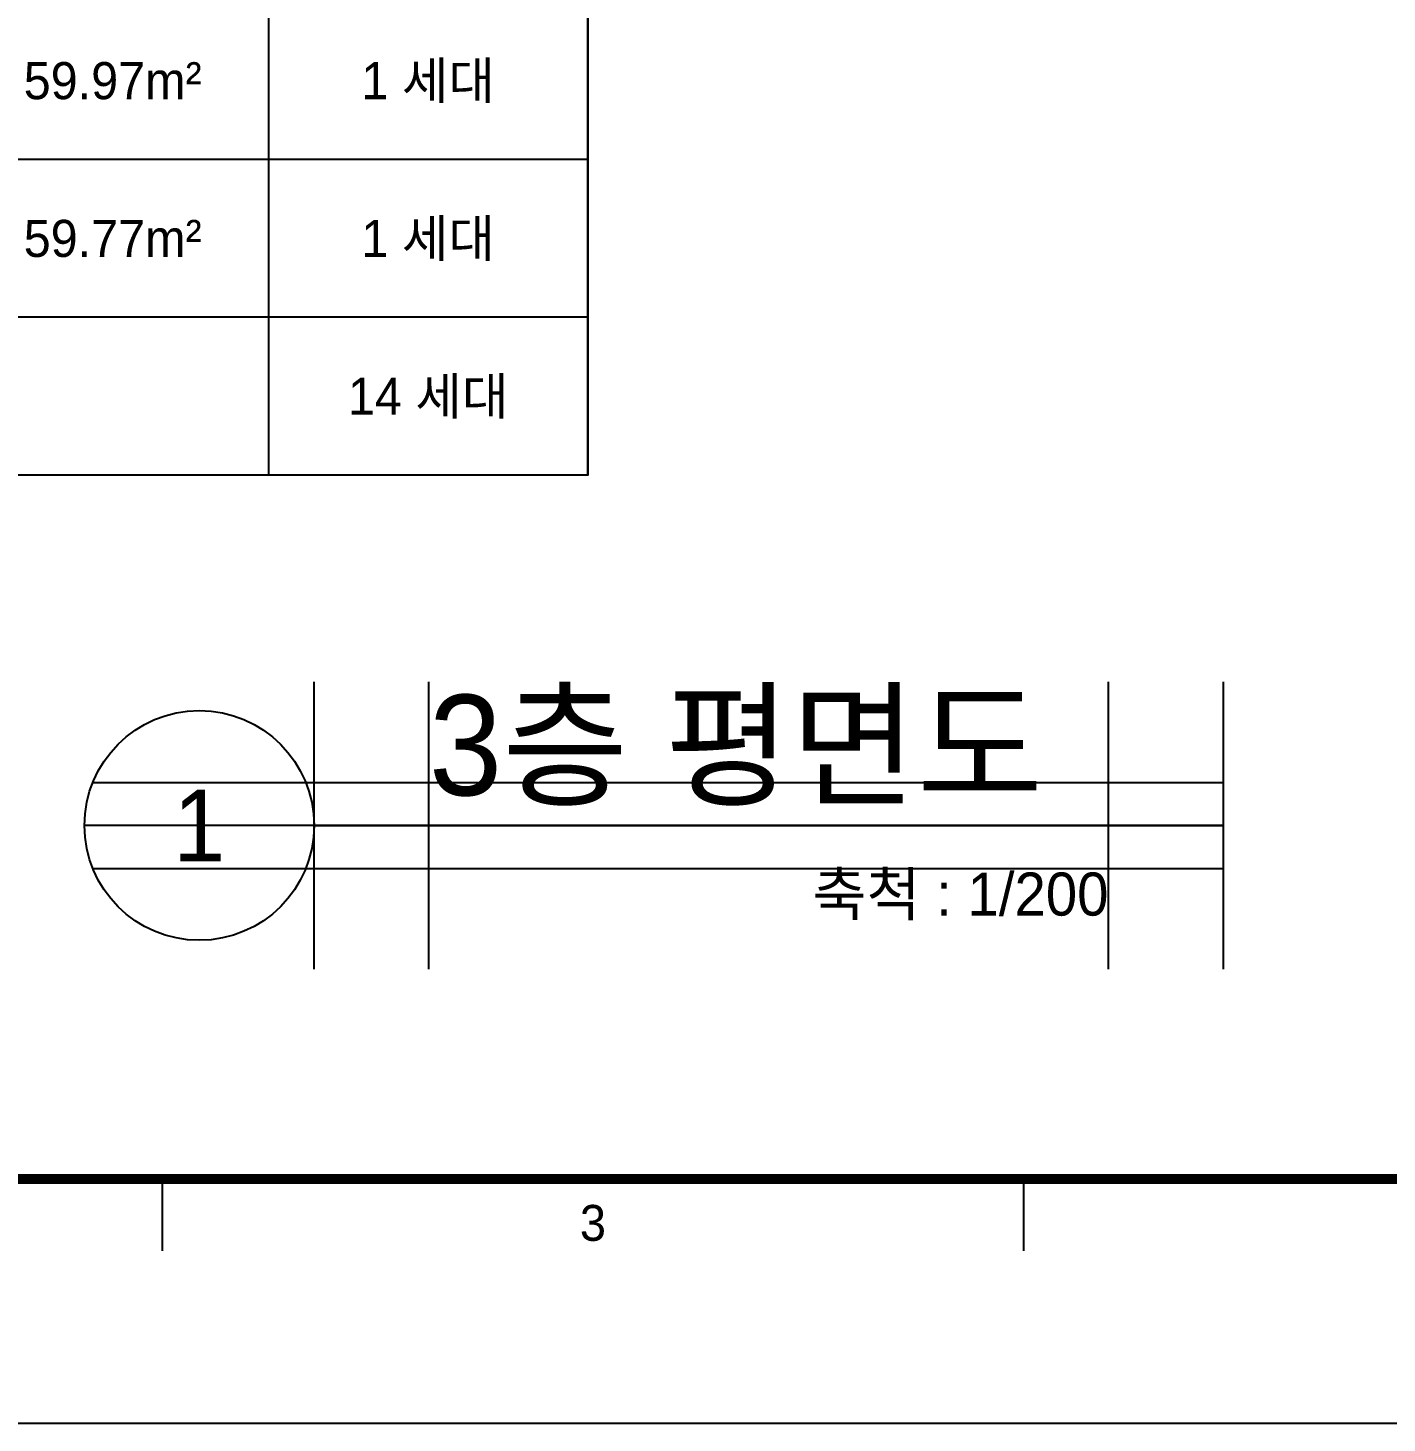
# Model space of a CAD drawing. Header units: millimetres. Extents: x 0 to 1390178, y 0 to 110113.
# Drawn here: x 737064 to 746532, y 0 to 9717 of the extents above; entities that cross this region are included whole.
import ezdxf
from ezdxf.enums import TextEntityAlignment as Align
from ezdxf.xclip import XClip

# ---------------------------------------------------------------- set-up
doc = ezdxf.new("R2010")
doc.units = ezdxf.units.MM
doc.header["$LTSCALE"] = 100
doc.header["$XCLIPFRAME"] = 0
doc.layers.get('DEFPOINTS').update_dxf_attribs({"color": 145})
for name, color, linetype in [('7', 7, 'Continuous'), ('AA-EL-PCN6', 6, 'Continuous'), ('AA-MKXM', 7, 'Continuous'), ('SYM', 7, 'Continuous'), ('TEX', 7, 'Continuous'), ('X - SHEET$0$AA-BORD-FORM', 7, 'Continuous'), ('X - SHEET$0$AA-BORD-TEXT', 3, 'Continuous')]:
    doc.layers.add(name, color=color, linetype=linetype)
doc.styles.add('HAUD01', font='Dotum.ttf')
doc.styles.get("Standard").update_dxf_attribs({"font": 'Dotum.ttf'})
doc.styles.add('X - SHEET$0$HAUD01', font='Dotum.ttf')

# ---------------------------------------------------------------- blocks, each defined once
blk = doc.blocks.new('X - SHEET$0$HAUDsheetV')
at = {"layer": 'X - SHEET$0$AA-BORD-FORM', "color": 2}
for p, q in [((661, 17), (661, 12)), ((721, 17), (721, 12))]:
    blk.add_line(p, q, dxfattribs=at)
at = {"layer": 'X - SHEET$0$AA-BORD-FORM', "color": 1}
blk.add_lwpolyline([(1, 0), (841, 0), (841, 594), (1, 594)], close=True, dxfattribs=at)
at = {"layer": 'X - SHEET$0$AA-BORD-FORM', "color": 2, "const_width": 0.682}
blk.add_lwpolyline([(21, 17), (21, 577), (821, 577), (821, 17)], close=True, dxfattribs=at)
at = {"layer": 'X - SHEET$0$AA-BORD-TEXT', "color": 7, "style": 'X - SHEET$0$HAUD01'}
blk.add_text('3', height=2.5, dxfattribs=at).set_placement((691, 13.944), align=Align.MIDDLE_CENTER)
at = {"layer": 'X - SHEET$0$AA-BORD-TEXT', "color": 3, "style": 'X - SHEET$0$HAUD01'}
for tag, p in [('PJCode', (786, 567.935)), ('작성자', (786.112, 194.824)), ('검토자', (786.112, 181.824)), ('최종검토자', (786.112, 168.824)), ('승인자', (786.112, 155.824)), ('일자', (786.832, 144.018)), ('개정번호', (812, 65.92))]:
    blk.add_attdef(tag, text='', height=3, dxfattribs=at).set_placement(p, align=Align.MIDDLE_CENTER)
at = {"layer": 'X - SHEET$0$AA-BORD-TEXT', "color": 3, "lineweight": 30, "flags": 104}
blk.add_attdef('PJTitle', text='', height=4, dxfattribs=at).set_placement((787.248, 536.622), align=Align.MIDDLE_CENTER)
blk = doc.blocks.new('X - SHEET')
at = {"xscale": 100, "yscale": 100, "zscale": 100}
blk.add_blockref('X - SHEET$0$HAUDsheetV', (-100, 0), dxfattribs=at)
blk = doc.blocks.new('A$Cd02a2fe3')
at = {"layer": '7'}
for p, q in [((-35414, -85384), (-35414, -65605)), ((-14350, -65605), (-35414, -65605)), ((-25909, -82912), (-25909, -65605)), ((-19350, -85384), (-19350, -65605)), ((-14350, -85384), (-14350, -65605)), ((-14350, -68077), (-35414, -68077)), ((-32468, -82912), (-32468, -68077)), ((-14350, -70550), (-35414, -70550)), ((-14350, -73022), (-32468, -73022)), ((-32468, -75494), (-14350, -75494)), ((-14350, -77967), (-32468, -77967)), ((-14350, -80439), (-32468, -80439)), ((-14350, -82912), (-35414, -82912)), ((-14350, -85384), (-35414, -85384))]:
    blk.add_line(p, q, dxfattribs=at)
at = {"layer": 'AA-EL-PCN6'}
for p, q in [((-35414, -65123), (-35414, -63987)), ((-35414, -63987), (-34279, -63987)), ((-34279, -63987), (-34279, -65123))]:
    blk.add_line(p, q, dxfattribs=at)
blk.add_solid([(-35414, -63987), (-34279, -63987), (-35414, -65123), (-34279, -65123)], dxfattribs=at)
at = {"layer": 'TEX', "style": 'HAUD01'}
blk.add_text('범 례', height=872, dxfattribs=at).set_placement((-33689, -64555), align=Align.MIDDLE_LEFT)
for s, p in [('구분', (-30662, -66841)), ('전용면적', (-22630, -66846)), ('세대수', (-16850, -66841)), ('청년형', (-33941, -69314)), ('25 타입', (-29189, -69314)), ('전용 20.20m²', (-22630, -69314)), ('6 세대', (-16850, -69314)), ('54 타입', (-29189, -71786)), ('전용 43.61m²', (-22630, -71786)), ('4 세대', (-16850, -71786)), ('57 타입', (-29189, -74258)), ('전용 39.67m²', (-22630, -74258)), ('1 세대', (-16850, -74258)), ('신혼형', (-33941, -76731)), ('65 타입', (-29189, -76731)), ('전용 44.46m²', (-22630, -76731)), ('1 세대', (-16850, -76731)), ('84A 타입', (-29189, -79203)), ('전용 59.97m²', (-22630, -79203)), ('1 세대', (-16850, -79203)), ('84B 타입', (-29189, -81675)), ('전용 59.77m²', (-22630, -81675)), ('1 세대', (-16850, -81675)), ('소 계', (-27382, -84148)), ('14 세대', (-16850, -84148))]:
    blk.add_text(s, height=581.3, dxfattribs=at).set_placement(p, align=Align.MIDDLE_CENTER)
blk = doc.blocks.new('X - 단위세대 확장형', base_point=(-475.4, -286.7))
at = {"layer": 'DEFPOINTS'}
blk.add_lwpolyline([(88213.6, 68689.6), (27286.2, 68689.6), (27286.2, 22495.2), (88213.6, 22495.2)], close=True, dxfattribs=at)
blk = doc.blocks.new('X - 평면도$0$A$C9949ff83')
at = {"layer": 'DEFPOINTS'}
for points in [[(0, 59400), (84000, 59400), (84000, 0), (0, 0)], [(2000, 1700), (75000, 1700), (75000, 57700), (2000, 57700)]]:
    blk.add_lwpolyline(points, close=True, dxfattribs=at)
blk = doc.blocks.new('X - 평면도', base_point=(-475.4, -286.7))
at = {"layer": 'DEFPOINTS'}
blk.add_lwpolyline([(1035286.2, 68689.6), (1096213.6, 68689.6), (1096213.6, 22495.2), (1035286.2, 22495.2)], close=True, dxfattribs=at)
blk.add_blockref('X - 평면도$0$A$C9949ff83', (1027249.9, 15892.4))

msp = doc.modelspace()

# ---------------------------------------------------------------- block references
at = {"layer": 'SYM'}
ref = msp.add_blockref('X - 단위세대 확장형', (652274.7, -16179.1), dxfattribs=at)
XClip(ref).set_block_clipping_path([(27286.2339647645, 22495.2025850526), (88213.6007378809, 68689.6277392105)])

# ---------------------------------------------------------------- next in the draw order: block references
msp.add_blockref('X - SHEET', (672000, 0))

# ---------------------------------------------------------------- next in the draw order: block references
ref = msp.add_blockref('X - 평면도', (-355725.3, -16179.1))
XClip(ref).set_block_clipping_path([(1027249.9161542748, 15892.4151621381), (1111249.9161542747, 75292.4151621381)])

# ---------------------------------------------------------------- next in the draw order: linework, layer by layer
at = {"layer": 'AA-MKXM', "color": 3}
msp.add_line((739058, 4162.4), (745391.3, 4162.4), dxfattribs=at)
msp.add_circle((738258, 4162.4), 800, dxfattribs=at)
at = {"layer": 'DEFPOINTS'}
for p, q in [((739058, 3162.4), (739058, 5162.4)), ((739858, 3162.4), (739858, 5162.4)), ((744591.3, 3162.4), (744591.3, 5162.4)), ((745391.3, 3162.4), (745391.3, 5162.4)), ((737516.4, 4462.4), (745391.3, 4462.4)), ((745391.3, 4162.4), (737458, 4162.4)), ((737516.4, 3862.4), (745391.3, 3862.4))]:
    msp.add_line(p, q, dxfattribs=at)

# ---------------------------------------------------------------- next in the draw order: block references
at = {"xscale": 0.4444444444444444, "yscale": 0.4444444444444444, "zscale": 0.4444444444444444}
msp.add_blockref('A$Cd02a2fe3', (747341.5, 44551.2), dxfattribs=at)

# ---------------------------------------------------------------- next in the draw order: texts
at = {"layer": 'AA-MKXM', "style": 'HAUD01'}
msp.add_text('3층 평면도', height=700, dxfattribs=at).set_placement((739858, 4162.4), align=Align.BOTTOM_LEFT)
msp.add_text('1', height=500, dxfattribs=at).set_placement((738258, 4162.4), align=Align.MIDDLE_CENTER)
at = {"layer": 'AA-MKXM', "insert": (744591.3, 3502.4), "char_height": 300, "attachment_point": 9, "style": 'HAUD01'}
msp.add_mtext('축척 : 1/200', dxfattribs=at)

doc.saveas('drawing.dxf')
